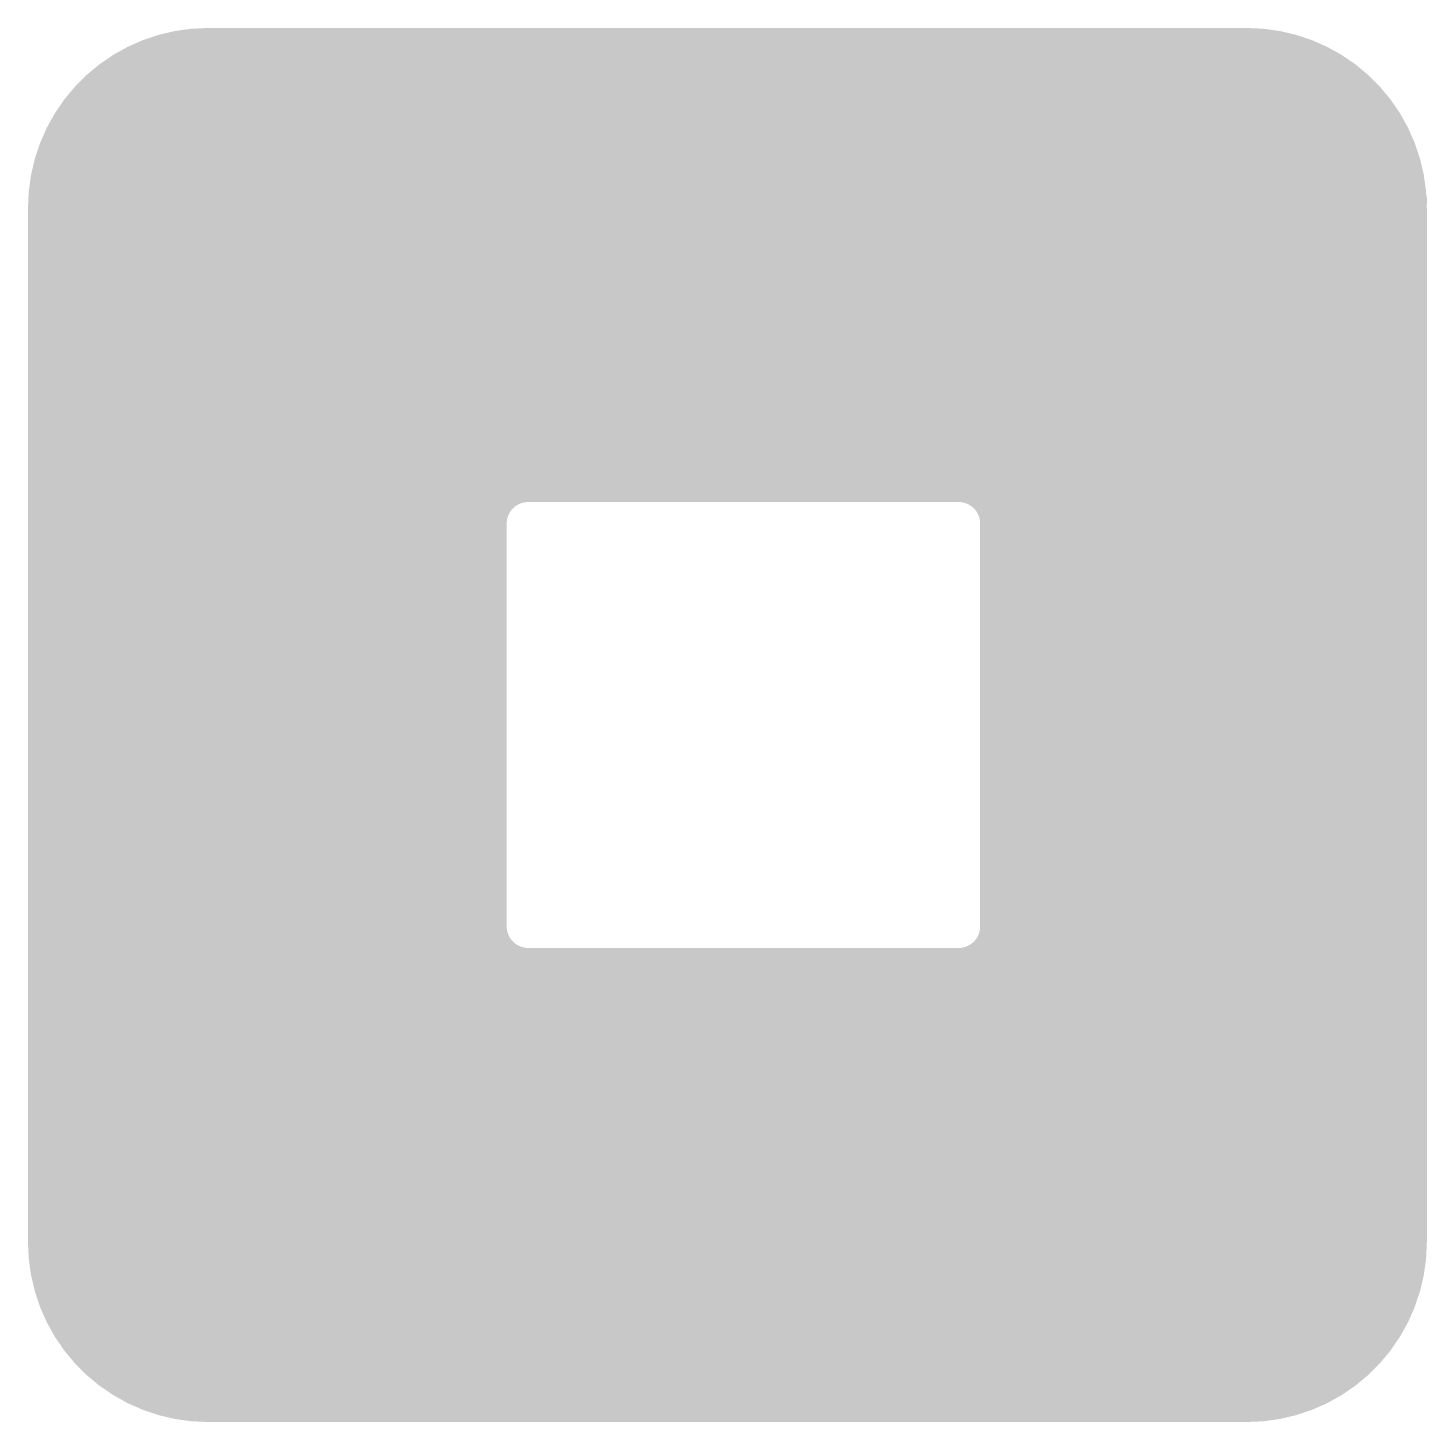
# Model space of a CAD drawing. Extents: x 100 to 144.1, y 92.1 to 144.1.
# Drawn here: x 122.405 to 124.503, y 94.697 to 96.787 of the extents above; entities that cross this region are included whole.
import ezdxf

# ---------------------------------------------------------------- set-up
doc = ezdxf.new("R2010")
doc.units = 0
doc.layers.get('0').update_dxf_attribs({"linetype": 'CONTINUOUS'})
doc.layers.add('MASK-BOTTOM_PHO', color=5, linetype='CONTINUOUS')
doc.layers.add('SILK-BOTTOM_PHO', color=14, linetype='CONTINUOUS')

# ---------------------------------------------------------------- blocks, each defined once
blk = doc.blocks.new('ROUND_1')
at = {"const_width": 0.050038}
blk.add_lwpolyline([(-0.025018, 0, 1), (0.025018, 0, 1)], format="xyb", close=True, dxfattribs=at)

msp = doc.modelspace()

# ---------------------------------------------------------------- linework, layer by layer
at = {"layer": 'MASK-BOTTOM_PHO', "const_width": 0.100076}
for points in [[(122.674634, 96.737424, 0.4142136), (122.454924, 96.517714)], [(124.45238, 96.517714, 0.4142136), (124.23267, 96.737424)], [(123.155202, 96.126554, 0.4142207), (123.072652, 96.044258)], [(123.882658, 96.044258, 0.4142136), (123.800362, 96.126554)], [(123.072652, 95.440246, 0.4142136), (123.155202, 95.357696)], [(123.800362, 95.357696, 0.4142207), (123.882658, 95.440246)], [(122.454924, 94.966536, 0.4142136), (122.674634, 94.746826)], [(124.23267, 94.746826, 0.4142136), (124.45238, 94.966536)]]:
    msp.add_lwpolyline(points, format="xyb", dxfattribs=at)
for points in [[(122.667522, 96.736916), (124.243592, 96.736916)], [(122.674634, 96.737424), (124.23267, 96.737424)], [(122.578622, 96.702118), (124.335794, 96.702118)], [(122.53722, 96.667066), (124.376942, 96.667066)], [(122.509788, 96.632268), (124.404374, 96.632268)], [(122.493024, 96.59747), (124.417836, 96.59747)], [(122.493024, 96.562672), (124.431806, 96.562672)], [(122.454924, 94.966536), (122.454924, 96.517714)], [(122.46864, 96.52762), (124.452634, 96.52762)], [(124.45238, 96.517714), (124.45238, 94.966536)], [(122.458226, 96.492822), (124.445522, 96.492822)], [(122.458226, 96.458024), (124.445522, 96.458024)], [(122.458226, 96.422972), (124.445522, 96.422972)], [(122.458226, 96.388174), (124.445522, 96.388174)], [(122.458226, 96.353376), (124.445522, 96.353376)], [(122.458226, 96.318578), (124.445522, 96.318578)], [(122.458226, 96.283526), (124.445522, 96.283526)], [(122.458226, 96.248728), (124.445522, 96.248728)], [(122.458226, 96.21393), (124.445522, 96.21393)], [(122.458226, 96.178878), (124.445522, 96.178878)], [(122.458226, 96.14408), (124.445522, 96.14408)], [(123.155202, 96.126554), (123.800362, 96.126554)], [(122.458226, 96.109282), (123.100084, 96.109282)], [(123.868942, 96.109282), (124.445522, 96.109282)], [(122.458226, 96.074484), (123.05792, 96.074484)], [(123.887992, 96.074484), (124.445522, 96.074484)], [(122.458226, 96.039432), (123.05792, 96.039432)], [(123.072652, 95.440246), (123.072652, 96.044258)], [(123.882658, 96.044258), (123.882658, 95.440246)], [(123.887992, 96.039432), (124.445522, 96.039432)], [(122.458226, 96.004634), (123.05792, 96.004634)], [(123.887992, 96.004634), (124.445522, 96.004634)], [(122.458226, 95.969836), (123.05792, 95.969836)], [(123.887992, 95.969836), (124.445522, 95.969836)], [(122.458226, 95.934784), (123.05792, 95.934784)], [(123.887992, 95.934784), (124.445522, 95.934784)], [(122.458226, 95.899986), (123.05792, 95.899986)], [(123.887992, 95.899986), (124.445522, 95.899986)], [(122.458226, 95.865188), (123.05792, 95.865188)], [(123.887992, 95.865188), (124.445522, 95.865188)], [(122.458226, 95.83039), (123.05792, 95.83039)], [(123.887992, 95.83039), (124.445522, 95.83039)], [(122.458226, 95.795338), (123.05792, 95.795338)], [(123.887992, 95.795338), (124.445522, 95.795338)], [(122.458226, 95.76054), (123.05792, 95.76054)], [(123.887992, 95.76054), (124.445522, 95.76054)], [(122.458226, 95.725742), (123.05792, 95.725742)], [(123.887992, 95.725742), (124.445522, 95.725742)], [(122.458226, 95.690944), (123.05792, 95.690944)], [(123.887992, 95.690944), (124.445522, 95.690944)], [(122.458226, 95.655892), (123.05792, 95.655892)], [(123.887992, 95.655892), (124.445522, 95.655892)], [(122.458226, 95.621094), (123.05792, 95.621094)], [(123.887992, 95.621094), (124.445522, 95.621094)], [(122.458226, 95.586296), (123.05792, 95.586296)], [(123.887992, 95.586296), (124.445522, 95.586296)], [(122.458226, 95.551244), (123.05792, 95.551244)], [(123.887992, 95.551244), (124.445522, 95.551244)], [(122.458226, 95.516446), (123.05792, 95.516446)], [(123.887992, 95.516446), (124.445522, 95.516446)], [(122.458226, 95.481648), (123.05792, 95.481648)], [(123.887992, 95.481648), (124.445522, 95.481648)], [(122.458226, 95.44685), (123.05792, 95.44685)], [(123.887992, 95.44685), (124.445522, 95.44685)], [(122.458226, 95.411798), (123.05792, 95.411798)], [(123.887992, 95.411798), (124.445522, 95.411798)], [(122.458226, 95.377), (123.086368, 95.377)], [(123.800362, 95.357696), (123.155202, 95.357696)], [(123.868942, 95.377), (124.445522, 95.377)], [(122.458226, 95.342202), (124.445522, 95.342202)], [(122.458226, 95.30715), (124.445522, 95.30715)], [(122.458226, 95.272352), (124.445522, 95.272352)], [(122.458226, 95.237554), (124.445522, 95.237554)], [(122.458226, 95.202756), (124.445522, 95.202756)], [(122.458226, 95.167704), (124.445522, 95.167704)], [(122.458226, 95.132906), (124.445522, 95.132906)], [(122.458226, 95.098108), (124.445522, 95.098108)], [(122.458226, 95.063056), (124.445522, 95.063056)], [(122.458226, 95.028258), (124.445522, 95.028258)], [(122.458226, 94.99346), (124.445522, 94.99346)], [(122.458226, 94.958662), (124.445522, 94.958662)], [(122.493024, 94.92361), (124.445522, 94.92361)], [(122.493024, 94.888812), (124.417836, 94.888812)], [(122.494802, 94.854014), (124.417836, 94.854014)], [(122.526298, 94.819216), (124.383038, 94.819216)], [(122.573034, 94.784164), (124.34824, 94.784164)], [(122.667522, 94.749366), (124.253244, 94.749366)], [(124.23267, 94.746826), (122.674634, 94.746826)]]:
    msp.add_lwpolyline(points, dxfattribs=at)
at = {"layer": 'SILK-BOTTOM_PHO', "const_width": 0.100076}
for points in [[(122.674634, 96.737424, 0.4142136), (122.454924, 96.517714)], [(124.45238, 96.517714, 0.4142136), (124.23267, 96.737424)], [(123.155202, 96.126554, 0.4142207), (123.072652, 96.044258)], [(123.882658, 96.044258, 0.4142136), (123.800362, 96.126554)], [(123.072652, 95.440246, 0.4142136), (123.155202, 95.357696)], [(123.800362, 95.357696, 0.4142207), (123.882658, 95.440246)], [(122.454924, 94.966536, 0.4142136), (122.674634, 94.746826)], [(124.23267, 94.746826, 0.4142136), (124.45238, 94.966536)]]:
    msp.add_lwpolyline(points, format="xyb", dxfattribs=at)
for points in [[(122.667522, 96.736916), (124.243592, 96.736916)], [(122.674634, 96.737424), (124.23267, 96.737424)], [(122.578622, 96.702118), (124.335794, 96.702118)], [(122.53722, 96.667066), (124.376942, 96.667066)], [(122.509788, 96.632268), (124.404374, 96.632268)], [(122.493024, 96.59747), (124.417836, 96.59747)], [(122.493024, 96.562672), (124.431806, 96.562672)], [(122.454924, 94.966536), (122.454924, 96.517714)], [(122.46864, 96.52762), (124.452634, 96.52762)], [(124.45238, 96.517714), (124.45238, 94.966536)], [(122.458226, 96.492822), (124.445522, 96.492822)], [(122.458226, 96.458024), (124.445522, 96.458024)], [(122.458226, 96.422972), (124.445522, 96.422972)], [(122.458226, 96.388174), (124.445522, 96.388174)], [(122.458226, 96.353376), (124.445522, 96.353376)], [(122.458226, 96.318578), (124.445522, 96.318578)], [(122.458226, 96.283526), (124.445522, 96.283526)], [(122.458226, 96.248728), (124.445522, 96.248728)], [(122.458226, 96.21393), (124.445522, 96.21393)], [(122.458226, 96.178878), (124.445522, 96.178878)], [(122.458226, 96.14408), (124.445522, 96.14408)], [(123.155202, 96.126554), (123.800362, 96.126554)], [(122.458226, 96.109282), (123.100084, 96.109282)], [(123.868942, 96.109282), (124.445522, 96.109282)], [(122.458226, 96.074484), (123.05792, 96.074484)], [(123.887992, 96.074484), (124.445522, 96.074484)], [(122.458226, 96.039432), (123.05792, 96.039432)], [(123.072652, 95.440246), (123.072652, 96.044258)], [(123.882658, 96.044258), (123.882658, 95.440246)], [(123.887992, 96.039432), (124.445522, 96.039432)], [(122.458226, 96.004634), (123.05792, 96.004634)], [(123.887992, 96.004634), (124.445522, 96.004634)], [(122.458226, 95.969836), (123.05792, 95.969836)], [(123.887992, 95.969836), (124.445522, 95.969836)], [(122.458226, 95.934784), (123.05792, 95.934784)], [(123.887992, 95.934784), (124.445522, 95.934784)], [(122.458226, 95.899986), (123.05792, 95.899986)], [(123.887992, 95.899986), (124.445522, 95.899986)], [(122.458226, 95.865188), (123.05792, 95.865188)], [(123.887992, 95.865188), (124.445522, 95.865188)], [(122.458226, 95.83039), (123.05792, 95.83039)], [(123.887992, 95.83039), (124.445522, 95.83039)], [(122.458226, 95.795338), (123.05792, 95.795338)], [(123.887992, 95.795338), (124.445522, 95.795338)], [(122.458226, 95.76054), (123.05792, 95.76054)], [(123.887992, 95.76054), (124.445522, 95.76054)], [(122.458226, 95.725742), (123.05792, 95.725742)], [(123.887992, 95.725742), (124.445522, 95.725742)], [(122.458226, 95.690944), (123.05792, 95.690944)], [(123.887992, 95.690944), (124.445522, 95.690944)], [(122.458226, 95.655892), (123.05792, 95.655892)], [(123.887992, 95.655892), (124.445522, 95.655892)], [(122.458226, 95.621094), (123.05792, 95.621094)], [(123.887992, 95.621094), (124.445522, 95.621094)], [(122.458226, 95.586296), (123.05792, 95.586296)], [(123.887992, 95.586296), (124.445522, 95.586296)], [(122.458226, 95.551244), (123.05792, 95.551244)], [(123.887992, 95.551244), (124.445522, 95.551244)], [(122.458226, 95.516446), (123.05792, 95.516446)], [(123.887992, 95.516446), (124.445522, 95.516446)], [(122.458226, 95.481648), (123.05792, 95.481648)], [(123.887992, 95.481648), (124.445522, 95.481648)], [(122.458226, 95.44685), (123.05792, 95.44685)], [(123.887992, 95.44685), (124.445522, 95.44685)], [(122.458226, 95.411798), (123.05792, 95.411798)], [(123.887992, 95.411798), (124.445522, 95.411798)], [(122.458226, 95.377), (123.086368, 95.377)], [(123.800362, 95.357696), (123.155202, 95.357696)], [(123.868942, 95.377), (124.445522, 95.377)], [(122.458226, 95.342202), (124.445522, 95.342202)], [(122.458226, 95.30715), (124.445522, 95.30715)], [(122.458226, 95.272352), (124.445522, 95.272352)], [(122.458226, 95.237554), (124.445522, 95.237554)], [(122.458226, 95.202756), (124.445522, 95.202756)], [(122.458226, 95.167704), (124.445522, 95.167704)], [(122.458226, 95.132906), (124.445522, 95.132906)], [(122.458226, 95.098108), (124.445522, 95.098108)], [(122.458226, 95.063056), (124.445522, 95.063056)], [(122.458226, 95.028258), (124.445522, 95.028258)], [(122.458226, 94.99346), (124.445522, 94.99346)], [(122.458226, 94.958662), (124.445522, 94.958662)], [(122.493024, 94.92361), (124.445522, 94.92361)], [(122.493024, 94.888812), (124.417836, 94.888812)], [(122.494802, 94.854014), (124.417836, 94.854014)], [(122.526298, 94.819216), (124.383038, 94.819216)], [(122.573034, 94.784164), (124.34824, 94.784164)], [(122.667522, 94.749366), (124.253244, 94.749366)], [(124.23267, 94.746826), (122.674634, 94.746826)]]:
    msp.add_lwpolyline(points, dxfattribs=at)

# ---------------------------------------------------------------- block references
at = {"layer": 'MASK-BOTTOM_PHO'}
for p in [(122.667522, 96.736916), (122.674634, 96.737424), (122.674634, 96.737424), (124.23267, 96.737424), (124.23267, 96.737424), (124.243592, 96.736916), (122.578622, 96.702118), (124.335794, 96.702118), (122.53722, 96.667066), (124.376942, 96.667066), (122.509788, 96.632268), (124.404374, 96.632268), (122.493024, 96.59747), (124.417836, 96.59747), (122.493024, 96.562672), (124.431806, 96.562672), (122.454924, 96.517714), (122.454924, 96.517714), (122.46864, 96.52762), (124.45238, 96.517714), (124.45238, 96.517714), (124.452634, 96.52762), (122.458226, 96.492822), (124.445522, 96.492822), (122.458226, 96.458024), (124.445522, 96.458024), (122.458226, 96.422972), (124.445522, 96.422972), (122.458226, 96.388174), (124.445522, 96.388174), (122.458226, 96.353376), (124.445522, 96.353376), (122.458226, 96.318578), (124.445522, 96.318578), (122.458226, 96.283526), (124.445522, 96.283526), (122.458226, 96.248728), (124.445522, 96.248728), (122.458226, 96.21393), (124.445522, 96.21393), (122.458226, 96.178878), (124.445522, 96.178878), (122.458226, 96.14408), (124.445522, 96.14408), (123.155202, 96.126554), (123.155202, 96.126554), (123.800362, 96.126554), (123.800362, 96.126554), (122.458226, 96.109282), (123.100084, 96.109282), (123.868942, 96.109282), (124.445522, 96.109282), (122.458226, 96.074484), (123.05792, 96.074484), (123.887992, 96.074484), (124.445522, 96.074484), (122.458226, 96.039432), (123.05792, 96.039432), (123.072652, 96.044258), (123.072652, 96.044258), (123.882658, 96.044258), (123.882658, 96.044258), (123.887992, 96.039432), (124.445522, 96.039432), (122.458226, 96.004634), (123.05792, 96.004634), (123.887992, 96.004634), (124.445522, 96.004634), (122.458226, 95.969836), (123.05792, 95.969836), (123.887992, 95.969836), (124.445522, 95.969836), (122.458226, 95.934784), (123.05792, 95.934784), (123.887992, 95.934784), (124.445522, 95.934784), (122.458226, 95.899986), (123.05792, 95.899986), (123.887992, 95.899986), (124.445522, 95.899986), (122.458226, 95.865188), (123.05792, 95.865188), (123.887992, 95.865188), (124.445522, 95.865188), (122.458226, 95.83039), (123.05792, 95.83039), (123.887992, 95.83039), (124.445522, 95.83039), (122.458226, 95.795338), (123.05792, 95.795338), (123.887992, 95.795338), (124.445522, 95.795338), (122.458226, 95.76054), (123.05792, 95.76054), (123.887992, 95.76054), (124.445522, 95.76054), (122.458226, 95.725742), (123.05792, 95.725742), (123.887992, 95.725742), (124.445522, 95.725742), (122.458226, 95.690944), (123.05792, 95.690944), (123.887992, 95.690944), (124.445522, 95.690944), (122.458226, 95.655892), (123.05792, 95.655892), (123.887992, 95.655892), (124.445522, 95.655892), (122.458226, 95.621094), (123.05792, 95.621094), (123.887992, 95.621094), (124.445522, 95.621094), (122.458226, 95.586296), (123.05792, 95.586296), (123.887992, 95.586296), (124.445522, 95.586296), (122.458226, 95.551244), (123.05792, 95.551244), (123.887992, 95.551244), (124.445522, 95.551244), (122.458226, 95.516446), (123.05792, 95.516446), (123.887992, 95.516446), (124.445522, 95.516446), (122.458226, 95.481648), (123.05792, 95.481648), (123.887992, 95.481648), (124.445522, 95.481648), (122.458226, 95.44685), (123.05792, 95.44685), (123.887992, 95.44685), (124.445522, 95.44685), (123.072652, 95.440246), (123.072652, 95.440246), (123.882658, 95.440246), (123.882658, 95.440246), (122.458226, 95.411798), (123.05792, 95.411798), (123.887992, 95.411798), (124.445522, 95.411798), (122.458226, 95.377), (123.086368, 95.377), (123.155202, 95.357696), (123.155202, 95.357696), (123.800362, 95.357696), (123.800362, 95.357696), (123.868942, 95.377), (124.445522, 95.377), (122.458226, 95.342202), (124.445522, 95.342202), (122.458226, 95.30715), (124.445522, 95.30715), (122.458226, 95.272352), (124.445522, 95.272352), (122.458226, 95.237554), (124.445522, 95.237554), (122.458226, 95.202756), (124.445522, 95.202756), (122.458226, 95.167704), (124.445522, 95.167704), (122.458226, 95.132906), (124.445522, 95.132906), (122.458226, 95.098108), (124.445522, 95.098108), (122.458226, 95.063056), (124.445522, 95.063056), (122.458226, 95.028258), (124.445522, 95.028258), (122.458226, 94.99346), (124.445522, 94.99346), (122.454924, 94.966536), (122.454924, 94.966536), (124.45238, 94.966536), (124.45238, 94.966536), (122.458226, 94.958662), (124.445522, 94.958662), (122.493024, 94.92361), (124.445522, 94.92361), (122.493024, 94.888812), (124.417836, 94.888812), (122.494802, 94.854014), (124.417836, 94.854014), (122.526298, 94.819216), (124.383038, 94.819216), (122.573034, 94.784164), (124.34824, 94.784164), (122.667522, 94.749366), (124.253244, 94.749366), (122.674634, 94.746826), (122.674634, 94.746826), (124.23267, 94.746826), (124.23267, 94.746826)]:
    msp.add_blockref('ROUND_1', p, dxfattribs=at)
at = {"layer": 'SILK-BOTTOM_PHO'}
for p in [(122.667522, 96.736916), (122.674634, 96.737424), (122.674634, 96.737424), (124.23267, 96.737424), (124.23267, 96.737424), (124.243592, 96.736916), (122.578622, 96.702118), (124.335794, 96.702118), (122.53722, 96.667066), (124.376942, 96.667066), (122.509788, 96.632268), (124.404374, 96.632268), (122.493024, 96.59747), (124.417836, 96.59747), (122.493024, 96.562672), (124.431806, 96.562672), (122.454924, 96.517714), (122.454924, 96.517714), (122.46864, 96.52762), (124.45238, 96.517714), (124.45238, 96.517714), (124.452634, 96.52762), (122.458226, 96.492822), (124.445522, 96.492822), (122.458226, 96.458024), (124.445522, 96.458024), (122.458226, 96.422972), (124.445522, 96.422972), (122.458226, 96.388174), (124.445522, 96.388174), (122.458226, 96.353376), (124.445522, 96.353376), (122.458226, 96.318578), (124.445522, 96.318578), (122.458226, 96.283526), (124.445522, 96.283526), (122.458226, 96.248728), (124.445522, 96.248728), (122.458226, 96.21393), (124.445522, 96.21393), (122.458226, 96.178878), (124.445522, 96.178878), (122.458226, 96.14408), (124.445522, 96.14408), (123.155202, 96.126554), (123.155202, 96.126554), (123.800362, 96.126554), (123.800362, 96.126554), (122.458226, 96.109282), (123.100084, 96.109282), (123.868942, 96.109282), (124.445522, 96.109282), (122.458226, 96.074484), (123.05792, 96.074484), (123.887992, 96.074484), (124.445522, 96.074484), (122.458226, 96.039432), (123.05792, 96.039432), (123.072652, 96.044258), (123.072652, 96.044258), (123.882658, 96.044258), (123.882658, 96.044258), (123.887992, 96.039432), (124.445522, 96.039432), (122.458226, 96.004634), (123.05792, 96.004634), (123.887992, 96.004634), (124.445522, 96.004634), (122.458226, 95.969836), (123.05792, 95.969836), (123.887992, 95.969836), (124.445522, 95.969836), (122.458226, 95.934784), (123.05792, 95.934784), (123.887992, 95.934784), (124.445522, 95.934784), (122.458226, 95.899986), (123.05792, 95.899986), (123.887992, 95.899986), (124.445522, 95.899986), (122.458226, 95.865188), (123.05792, 95.865188), (123.887992, 95.865188), (124.445522, 95.865188), (122.458226, 95.83039), (123.05792, 95.83039), (123.887992, 95.83039), (124.445522, 95.83039), (122.458226, 95.795338), (123.05792, 95.795338), (123.887992, 95.795338), (124.445522, 95.795338), (122.458226, 95.76054), (123.05792, 95.76054), (123.887992, 95.76054), (124.445522, 95.76054), (122.458226, 95.725742), (123.05792, 95.725742), (123.887992, 95.725742), (124.445522, 95.725742), (122.458226, 95.690944), (123.05792, 95.690944), (123.887992, 95.690944), (124.445522, 95.690944), (122.458226, 95.655892), (123.05792, 95.655892), (123.887992, 95.655892), (124.445522, 95.655892), (122.458226, 95.621094), (123.05792, 95.621094), (123.887992, 95.621094), (124.445522, 95.621094), (122.458226, 95.586296), (123.05792, 95.586296), (123.887992, 95.586296), (124.445522, 95.586296), (122.458226, 95.551244), (123.05792, 95.551244), (123.887992, 95.551244), (124.445522, 95.551244), (122.458226, 95.516446), (123.05792, 95.516446), (123.887992, 95.516446), (124.445522, 95.516446), (122.458226, 95.481648), (123.05792, 95.481648), (123.887992, 95.481648), (124.445522, 95.481648), (122.458226, 95.44685), (123.05792, 95.44685), (123.887992, 95.44685), (124.445522, 95.44685), (123.072652, 95.440246), (123.072652, 95.440246), (123.882658, 95.440246), (123.882658, 95.440246), (122.458226, 95.411798), (123.05792, 95.411798), (123.887992, 95.411798), (124.445522, 95.411798), (122.458226, 95.377), (123.086368, 95.377), (123.155202, 95.357696), (123.155202, 95.357696), (123.800362, 95.357696), (123.800362, 95.357696), (123.868942, 95.377), (124.445522, 95.377), (122.458226, 95.342202), (124.445522, 95.342202), (122.458226, 95.30715), (124.445522, 95.30715), (122.458226, 95.272352), (124.445522, 95.272352), (122.458226, 95.237554), (124.445522, 95.237554), (122.458226, 95.202756), (124.445522, 95.202756), (122.458226, 95.167704), (124.445522, 95.167704), (122.458226, 95.132906), (124.445522, 95.132906), (122.458226, 95.098108), (124.445522, 95.098108), (122.458226, 95.063056), (124.445522, 95.063056), (122.458226, 95.028258), (124.445522, 95.028258), (122.458226, 94.99346), (124.445522, 94.99346), (122.454924, 94.966536), (122.454924, 94.966536), (124.45238, 94.966536), (124.45238, 94.966536), (122.458226, 94.958662), (124.445522, 94.958662), (122.493024, 94.92361), (124.445522, 94.92361), (122.493024, 94.888812), (124.417836, 94.888812), (122.494802, 94.854014), (124.417836, 94.854014), (122.526298, 94.819216), (124.383038, 94.819216), (122.573034, 94.784164), (124.34824, 94.784164), (122.667522, 94.749366), (124.253244, 94.749366), (122.674634, 94.746826), (122.674634, 94.746826), (124.23267, 94.746826), (124.23267, 94.746826)]:
    msp.add_blockref('ROUND_1', p, dxfattribs=at)

doc.saveas('drawing.dxf')
